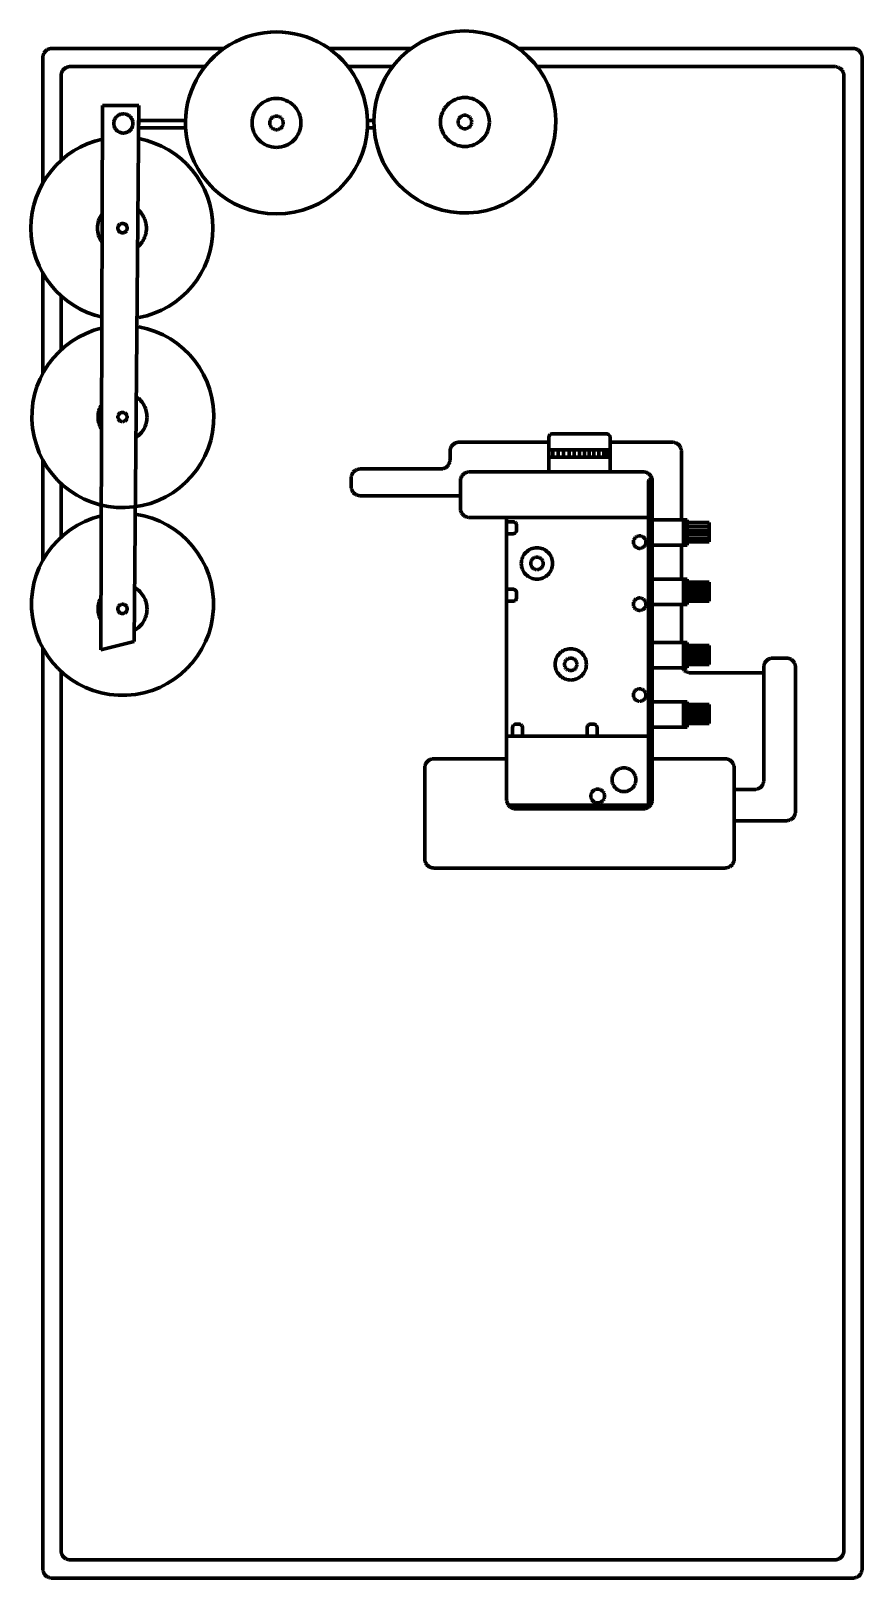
# Model space of a CAD drawing. Header units: inches. Extents: x 424.3 to 447.2, y 954.3 to 996.8.
import ezdxf

# ---------------------------------------------------------------- set-up
doc = ezdxf.new("R2010")
doc.units = ezdxf.units.IN
doc.header["$LTSCALE"] = 20
doc.header["$MEASUREMENT"] = 0
doc.linetypes.add('ACAD_ISO02W100', pattern=[15, 12, -3])
doc.layers.add('machines', color=21, linetype='Continuous')

msp = doc.modelspace()

# ---------------------------------------------------------------- linework, layer by layer
at = {"layer": 'machines', "linetype": 'ACAD_ISO02W100', "lineweight": 100}
for p, q in [((433.763, 994.092), (433.758, 994.292)), ((438.564, 985.255), (440.246, 985.255)), ((438.564, 985.055), (438.564, 985.255)), ((438.676, 985.06), (438.676, 985.26)), ((438.822, 985.054), (438.822, 985.254)), ((438.969, 985.055), (438.969, 985.255)), ((439.126, 985.055), (439.126, 985.255)), ((439.261, 985.055), (439.261, 985.255)), ((439.407, 985.06), (439.407, 985.26)), ((439.548, 985.06), (439.548, 985.26)), ((439.671, 985.06), (439.671, 985.26)), ((439.801, 985.06), (439.801, 985.26)), ((439.935, 985.065), (439.935, 985.265)), ((440.07, 985.065), (440.07, 985.265)), ((440.177, 985.065), (440.177, 985.265)), ((438.564, 985.055), (440.246, 985.055)), ((436.137, 983.645), (436.137, 984.398)), ((436.387, 984.648), (441.155, 984.648)), ((441.305, 984.398), (441.305, 983.395)), ((441.405, 984.398), (441.405, 983.395)), ((442.205, 984.18), (442.205, 983.825)), ((442.205, 983.825), (442.205, 983.332)), ((441.405, 983.395), (436.387, 983.395)), ((441.405, 983.395), (437.405, 983.395)), ((437.405, 983.395), (437.405, 975.645)), ((441.305, 975.495), (441.305, 983.395)), ((441.405, 975.645), (441.405, 983.395)), ((442.267, 982.635), (442.267, 983.332)), ((442.367, 982.635), (442.367, 983.332)), ((442.367, 983.147), (442.972, 983.147)), ((442.367, 983.042), (442.972, 983.042)), ((442.205, 981.706), (442.205, 982.635)), ((442.367, 982.937), (442.972, 982.937)), ((442.367, 982.826), (442.972, 982.826)), ((442.267, 981.009), (442.267, 981.706)), ((442.367, 981.009), (442.367, 981.706)), ((442.367, 981.522), (442.972, 981.522)), ((442.367, 981.428), (442.972, 981.428)), ((442.367, 981.349), (442.972, 981.349)), ((442.367, 981.266), (442.972, 981.266)), ((442.367, 981.18), (442.972, 981.18)), ((442.267, 979.267), (442.267, 979.964)), ((442.367, 979.267), (442.367, 979.964)), ((442.367, 979.786), (442.972, 979.786)), ((442.367, 979.7), (442.972, 979.7)), ((442.367, 979.617), (442.972, 979.617)), ((442.367, 979.527), (442.972, 979.527)), ((442.367, 979.437), (442.972, 979.437)), ((442.267, 977.642), (442.267, 978.338)), ((442.367, 977.642), (442.367, 978.338)), ((442.367, 978.198), (442.972, 978.198)), ((442.367, 978.111), (442.972, 978.111)), ((442.367, 978.014), (442.972, 978.014)), ((442.367, 977.917), (442.972, 977.917)), ((442.367, 977.823), (442.972, 977.823)), ((437.405, 977.395), (441.405, 977.395)), ((437.455, 975.495), (441.355, 975.495)), ((437.655, 975.395), (441.155, 975.395))]:
    msp.add_line(p, q, dxfattribs=at)
for points in [[(429.647, 996.275), (424.917, 996.275, 0.414214), (424.667, 996.025), (424.667, 992.579)], [(424.667, 979.803), (424.667, 954.525, 0.414214), (424.917, 954.275), (446.917, 954.275, 0.414214), (447.167, 954.525), (447.167, 996.025, 0.414214), (446.917, 996.275), (437.73, 996.275)], [(429.119, 995.775), (425.417, 995.775, 0.414214), (425.167, 995.525), (425.167, 993.199)], [(425.167, 979.168), (425.167, 955.025, 0.414214), (425.417, 954.775), (446.417, 954.775, 0.414214), (446.667, 955.025), (446.667, 995.525, 0.414214), (446.417, 995.775), (438.242, 995.775)], [(435.85, 984.978), (435.85, 985.212, -0.414214), (436.1, 985.462), (438.564, 985.462)], [(440.246, 985.462), (441.955, 985.462, -0.414214), (442.205, 985.212), (442.205, 984.18)], [(436.137, 983.993), (433.386, 983.993, -0.414214), (433.136, 984.243), (433.136, 984.478, -0.414214), (433.386, 984.728), (435.6, 984.728)], [(443.655, 976.036), (443.655, 976.521, 0.414214), (443.405, 976.771), (441.405, 976.771), (441.405, 980.623)], [(442.232, 979.267, 0.28142), (442.455, 979.131), (444.467, 979.131)], [(443.655, 975.928), (444.217, 975.928, 0.414214), (444.467, 976.178), (444.467, 979.285, -0.414214), (444.717, 979.535), (445.088, 979.535, -0.414214), (445.338, 979.285), (445.338, 978.512)], [(445.338, 978.512), (445.338, 975.32, -0.414214), (445.088, 975.07), (443.655, 975.07)], [(437.405, 976.771), (435.405, 976.771, 0.414214), (435.155, 976.521), (435.155, 974.021, 0.414214), (435.405, 973.771), (443.405, 973.771, 0.414214), (443.655, 974.021), (443.655, 976.521)]]:
    msp.add_lwpolyline(points, format="xyb", dxfattribs=at)
for points in [[(434.786, 996.275), (432.519, 996.275)], [(434.274, 995.775), (433.047, 995.775)], [(428.587, 994.092), (427.295, 994.092), (427.295, 994.292), (428.584, 994.292)], [(433.763, 994.092), (433.579, 994.092)], [(433.582, 994.292), (433.758, 994.292)], [(424.667, 990.1), (424.667, 987.358)], [(425.167, 989.48), (425.167, 988.001)], [(424.667, 984.971), (424.667, 982.222)], [(425.167, 984.329), (425.167, 982.857)], [(442.367, 982.635), (441.405, 982.635), (441.405, 983.332), (442.367, 983.332)], [(442.205, 982.635), (442.205, 982)], [(442.205, 982.635), (442.205, 981.706)], [(442.367, 981.009), (441.405, 981.009), (441.405, 981.706), (442.367, 981.706)], [(442.205, 981.009), (442.205, 979.964)], [(442.367, 979.267), (441.405, 979.267), (441.405, 979.964), (442.367, 979.964)], [(442.367, 977.642), (441.405, 977.642), (441.405, 978.338), (442.367, 978.338)]]:
    msp.add_lwpolyline(points, dxfattribs=at)
for points in [[(427.3, 994.709), (427.176, 979.99), (426.261, 979.766), (426.3, 994.709)], [(442.367, 982.727), (442.367, 983.256), (442.972, 983.256), (442.972, 982.727)], [(442.367, 981.094), (442.367, 981.622), (442.972, 981.622), (442.972, 981.094)], [(442.367, 979.355), (442.367, 979.884), (442.972, 979.884), (442.972, 979.355)], [(442.367, 977.736), (442.367, 978.265), (442.972, 978.265), (442.972, 977.736)], [(441.405, 977.642), (441.405, 977.642), (441.418, 977.642), (441.418, 977.642)]]:
    msp.add_lwpolyline(points, close=True, dxfattribs=at)
for points in [[(438.564, 984.648), (438.564, 985.593, -0.414214), (438.664, 985.693), (440.146, 985.693, -0.414214), (440.246, 985.593), (440.246, 984.648)], [(437.405, 982.95), (437.405, 983.277), (437.58, 983.277, -0.414214), (437.68, 983.177), (437.68, 983.05, -0.414214), (437.58, 982.95)], [(437.405, 981.098), (437.405, 981.425), (437.58, 981.425, -0.414214), (437.68, 981.325), (437.68, 981.198, -0.414214), (437.58, 981.098)], [(437.567, 977.395), (437.567, 977.623, -0.414214), (437.667, 977.723), (437.742, 977.723, -0.414214), (437.842, 977.623), (437.842, 977.395)], [(439.614, 977.395), (439.614, 977.623, -0.414214), (439.714, 977.723), (439.789, 977.723, -0.414214), (439.889, 977.623), (439.889, 977.395)]]:
    msp.add_lwpolyline(points, format="xyb", close=True, dxfattribs=at)
for centre, radius in [((431.083, 994.229), 0.672), ((436.258, 994.254), 0.672), ((426.878, 994.214), 0.264), ((436.258, 994.254), 0.187), ((431.083, 994.229), 0.187), ((426.855, 991.34), 0.128), ((426.855, 986.154), 0.128), ((438.238, 982.134), 0.43), ((441.058, 982.719), 0.172), ((438.238, 982.134), 0.172), ((426.855, 980.885), 0.128), ((441.058, 981.015), 0.172), ((439.166, 979.363), 0.43), ((439.166, 979.363), 0.172), ((441.058, 978.519), 0.172), ((440.628, 976.196), 0.327), ((439.906, 975.748), 0.189)]:
    msp.add_circle(centre, radius, dxfattribs=at)
for centre, radius, start, end in [((431.083, 994.229), 2.5, 356.8761, 183.1239), ((436.258, 994.254), 2.5, 183.7116, 179.1253), ((431.083, 994.229), 2.5, 183.1239, 356.8761), ((426.839, 991.34), 2.5, 102.4324, 257.5676), ((426.839, 991.34), 2.5, 280.6443, 79.3557), ((426.839, 991.34), 0.672, 144.3539, 215.347), ((426.839, 991.34), 0.672, 309.6735, 49.3583), ((426.864, 986.165), 2.5, 103.0338, 79.952), ((426.855, 986.154), 0.672, 149.0419, 210.6589), ((426.855, 986.154), 0.672, 303.2329, 55.7988), ((435.6, 984.978), 0.25, 270, 0), ((436.387, 984.398), 0.25, 90, 180), ((441.155, 984.398), 0.25, 0, 90), ((441.355, 984.398), 0.05, 0, 180), ((426.855, 981.012), 2.5, 103.5126, 81.9418), ((436.387, 983.645), 0.25, 180, 270), ((426.855, 980.885), 0.672, 298.7799, 60.2519), ((426.855, 980.885), 0.672, 151.4151, 208.2857), ((437.655, 975.645), 0.25, 180, 270), ((441.155, 975.645), 0.25, 270, 0)]:
    msp.add_arc(centre, radius, start, end, dxfattribs=at)

doc.saveas('drawing.dxf')
